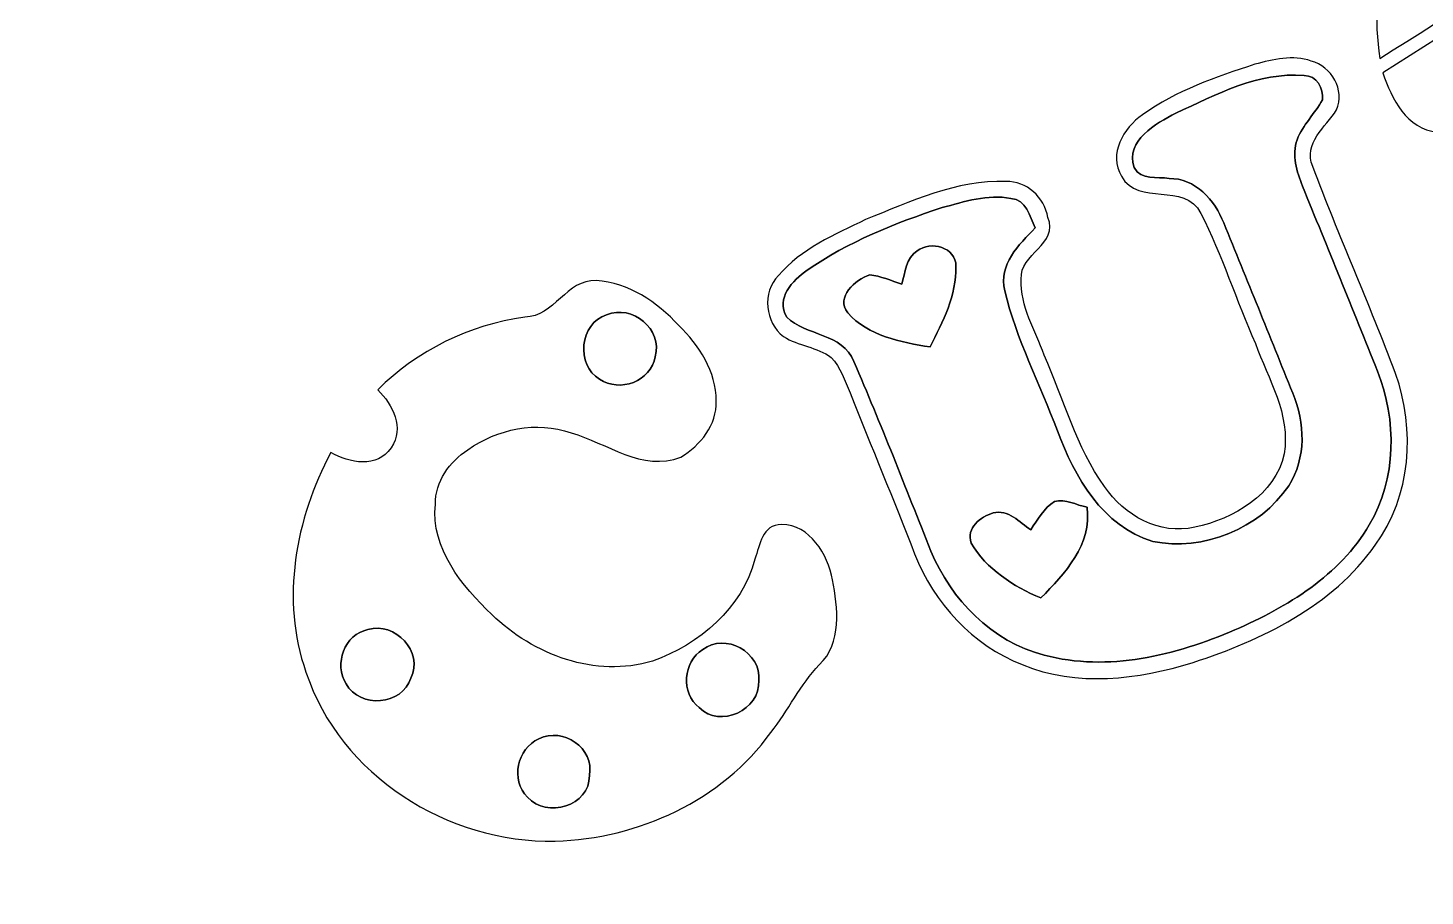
# Model space of a CAD drawing. Header units: centimetres. Extents: x -9.7 to 9.7, y -20.5 to 20.6.
# Drawn here: x -4.03 to 3.19, y -14.55 to -10.07 of the extents above; entities that cross this region are included whole.
import ezdxf

# ---------------------------------------------------------------- set-up
doc = ezdxf.new("R2010")
doc.units = ezdxf.units.CM
doc.header["$MEASUREMENT"] = 0
doc.layers.add('Camada 1', color=7, linetype='Continuous')

msp = doc.modelspace()

# ---------------------------------------------------------------- linework, layer by layer
at = {"layer": 'Camada 1'}
for points, knots in [([(4.41888, -8.90023), (4.52084, -8.84025), (4.59563, -8.74182), (4.70217, -8.68927), (4.70217, -8.68927), (4.87186, -8.6547), (5.03624, -8.72912), (5.17525, -8.81979), (5.17525, -8.81979), (4.43512, -9.28722), (3.69746, -9.75854), (2.95592, -10.22385), (2.95592, -10.22385), (2.9284, -10.02805), (2.92276, -9.80756), (3.0427, -9.6393), (3.0427, -9.6393), (3.07693, -9.5832), (3.14466, -9.56839), (3.2018, -9.54758), (3.2018, -9.54758), (3.39478, -9.48796), (3.56763, -9.38106), (3.74261, -9.28263), (3.74261, -9.28263), (3.96875, -9.15634), (4.19734, -9.03393), (4.41888, -8.90023)], [0, 0, 0, 0, 0.125, 0.125, 0.125, 0.125, 0.25, 0.25, 0.25, 0.25, 0.375, 0.375, 0.375, 0.375, 0.5, 0.5, 0.5, 0.5, 0.625, 0.625, 0.625, 0.625, 0.75, 0.75, 0.75, 0.75, 1, 1, 1, 1]), ([(2.9718, -10.29864), (3.72285, -9.81674), (4.48098, -9.34578), (5.23239, -8.86424), (5.23239, -8.86424), (5.34353, -8.97431), (5.46381, -9.10907), (5.45889, -9.27559), (5.45889, -9.27559), (5.45287, -9.41987), (5.31388, -9.51547), (5.183, -9.5391), (5.183, -9.5391), (4.99745, -9.54475), (4.87398, -9.36625), (4.69688, -9.35073), (4.69688, -9.35073), (4.58576, -9.3472), (4.57588, -9.48548), (4.62033, -9.55886), (4.62033, -9.55886), (4.71204, -9.7342), (4.81717, -9.90247), (4.90855, -10.07816), (4.90855, -10.07816), (4.63832, -10.23196), (4.36068, -10.37237), (4.09187, -10.52936), (4.09187, -10.52936), (3.96098, -10.31628), (3.89254, -10.05662), (3.69181, -9.894), (3.69181, -9.894), (3.53377, -9.97832), (3.57716, -10.17658), (3.54012, -10.32298), (3.54012, -10.32298), (3.51895, -10.46409), (3.41136, -10.61614), (3.25366, -10.60484), (3.25366, -10.60484), (3.09562, -10.58898), (3.0159, -10.43269), (2.9718, -10.29864)], [0, 0, 0, 0, 0.0833333, 0.0833333, 0.0833333, 0.0833333, 0.1666667, 0.1666667, 0.1666667, 0.1666667, 0.25, 0.25, 0.25, 0.25, 0.3333333, 0.3333333, 0.3333333, 0.3333333, 0.4166667, 0.4166667, 0.4166667, 0.4166667, 0.5, 0.5, 0.5, 0.5, 0.5833333, 0.5833333, 0.5833333, 0.5833333, 0.6666667, 0.6666667, 0.6666667, 0.6666667, 0.75, 0.75, 0.75, 0.75, 0.8333333, 0.8333333, 0.8333333, 0.8333333, 1, 1, 1, 1]), ([(2.30998, -10.25418), (2.40417, -10.2295), (2.50613, -10.20268), (2.60173, -10.23761), (2.60173, -10.23761), (2.70474, -10.26548), (2.77777, -10.38754), (2.7319, -10.48948), (2.7319, -10.48948), (2.67794, -10.57945), (2.55729, -10.6627), (2.6095, -10.78194), (2.6095, -10.78194), (2.74355, -11.14212), (2.9023, -11.49314), (3.03742, -11.85298), (3.03742, -11.85298), (3.14147, -12.14332), (3.11714, -12.48692), (2.93229, -12.74022), (2.93229, -12.74022), (2.71039, -13.05489), (2.34738, -13.23057), (1.99073, -13.34628), (1.99073, -13.34628), (1.70709, -13.43625), (1.38888, -13.47328), (1.10701, -13.35792), (1.10701, -13.35792), (0.85195, -13.25667), (0.65017, -13.04008), (0.55138, -12.78573), (0.55138, -12.78573), (0.4445, -12.50667), (0.32702, -12.23151), (0.21766, -11.95317), (0.21766, -11.95317), (0.19049, -11.88931), (0.16862, -11.82051), (0.12064, -11.76937), (0.12064, -11.76937), (0.04692, -11.71575), (-0.04974, -11.7101), (-0.12629, -11.66176), (-0.12629, -11.66176), (-0.22294, -11.5898), (-0.23847, -11.43246), (-0.15275, -11.34638), (-0.15275, -11.34638), (-0.03527, -11.20846), (0.13757, -11.13472), (0.29774, -11.05746), (0.29774, -11.05746), (0.52882, -10.96291), (0.76799, -10.85215), (1.02305, -10.85956), (1.02305, -10.85956), (1.13205, -10.85814), (1.22096, -10.94069), (1.24001, -11.04652), (1.24001, -11.04652), (1.30033, -11.1834), (1.09078, -11.23526), (1.10277, -11.36438), (1.10277, -11.36438), (1.09536, -11.50584), (1.17474, -11.63002), (1.22166, -11.75843), (1.22166, -11.75843), (1.32186, -11.98562), (1.38677, -12.23291), (1.53282, -12.43717), (1.53282, -12.43717), (1.63442, -12.58605), (1.8168, -12.68942), (1.99989, -12.64742), (1.99989, -12.64742), (2.19816, -12.60439), (2.41652, -12.48268), (2.46097, -12.26819), (2.46097, -12.26819), (2.4959, -12.06394), (2.37912, -11.88191), (2.31281, -11.69775), (2.31281, -11.69775), (2.21438, -11.4755), (2.14066, -11.24126), (2.03059, -11.02501), (2.03059, -11.02501), (1.94592, -10.85849), (1.70744, -10.98973), (1.62065, -10.83344), (1.62065, -10.83344), (1.55187, -10.71915), (1.63089, -10.58228), (1.72895, -10.51524), (1.72895, -10.51524), (1.90324, -10.39106), (2.10855, -10.3198), (2.30998, -10.25418)], [0, 0, 0, 0, 0.0384615, 0.0384615, 0.0384615, 0.0384615, 0.0769231, 0.0769231, 0.0769231, 0.0769231, 0.1153846, 0.1153846, 0.1153846, 0.1153846, 0.1538462, 0.1538462, 0.1538462, 0.1538462, 0.1923077, 0.1923077, 0.1923077, 0.1923077, 0.2307692, 0.2307692, 0.2307692, 0.2307692, 0.2692308, 0.2692308, 0.2692308, 0.2692308, 0.3076923, 0.3076923, 0.3076923, 0.3076923, 0.3461538, 0.3461538, 0.3461538, 0.3461538, 0.3846154, 0.3846154, 0.3846154, 0.3846154, 0.4230769, 0.4230769, 0.4230769, 0.4230769, 0.4615385, 0.4615385, 0.4615385, 0.4615385, 0.5, 0.5, 0.5, 0.5, 0.5384615, 0.5384615, 0.5384615, 0.5384615, 0.5769231, 0.5769231, 0.5769231, 0.5769231, 0.6153846, 0.6153846, 0.6153846, 0.6153846, 0.6538462, 0.6538462, 0.6538462, 0.6538462, 0.6923077, 0.6923077, 0.6923077, 0.6923077, 0.7307692, 0.7307692, 0.7307692, 0.7307692, 0.7692308, 0.7692308, 0.7692308, 0.7692308, 0.8076923, 0.8076923, 0.8076923, 0.8076923, 0.8461538, 0.8461538, 0.8461538, 0.8461538, 0.8846154, 0.8846154, 0.8846154, 0.8846154, 0.9230769, 0.9230769, 0.9230769, 0.9230769, 1, 1, 1, 1]), ([(1.90146, -10.50678), (1.90146, -10.50678), (1.90146, -10.50678), (1.90146, -10.50678), (1.90146, -10.50678), (1.79775, -10.56216), (1.64041, -10.64577), (1.68592, -10.7883), (1.68592, -10.7883), (1.72191, -10.85568), (1.8041, -10.8338), (1.86655, -10.84474), (1.86655, -10.84474), (2.00201, -10.84192), (2.10361, -10.95691), (2.14911, -11.07439), (2.14911, -11.07439), (2.26905, -11.36721), (2.38724, -11.66071), (2.50577, -11.95387), (2.50577, -11.95387), (2.57069, -12.10627), (2.57562, -12.28936), (2.48496, -12.43295), (2.48496, -12.43295), (2.33539, -12.65519), (2.04399, -12.77408), (1.78187, -12.72046), (1.78187, -12.72046), (1.52259, -12.64391), (1.37829, -12.38637), (1.28905, -12.14966), (1.28905, -12.14966), (1.20085, -11.90695), (1.07597, -11.67659), (1.01706, -11.42471), (1.01706, -11.42471), (0.9839, -11.28994), (1.09007, -11.18622), (1.1751, -11.0998), (1.1751, -11.0998), (1.14618, -11.04018), (1.12818, -10.95375), (1.04846, -10.94739), (1.04846, -10.94739), (0.9285, -10.92553), (0.80785, -10.96398), (0.69356, -10.99538), (0.69356, -10.99538), (0.44979, -11.07546), (0.20708, -11.17177), (-0.00458, -11.31887), (-0.00458, -11.31887), (-0.07937, -11.37179), (-0.16791, -11.46386), (-0.11007, -11.56088), (-0.11007, -11.56088), (-0.01093, -11.66071), (0.17885, -11.64166), (0.23707, -11.79089), (0.23707, -11.79089), (0.37747, -12.11403), (0.50446, -12.44318), (0.63534, -12.77055), (0.63534, -12.77055), (0.74012, -13.02244), (0.95144, -13.23939), (1.22061, -13.30854), (1.22061, -13.30854), (1.55151, -13.39744), (1.90005, -13.30888), (2.20732, -13.17837), (2.20732, -13.17837), (2.47685, -13.05913), (2.74954, -12.89755), (2.90125, -12.63543), (2.90125, -12.63543), (3.04375, -12.39697), (3.04375, -12.09428), (2.94428, -11.83993), (2.94428, -11.83993), (2.81586, -11.52102), (2.68605, -11.20281), (2.55658, -10.88424), (2.55658, -10.88424), (2.52589, -10.80876), (2.50119, -10.72409), (2.52801, -10.64401), (2.52801, -10.64401), (2.55869, -10.56745), (2.61972, -10.50924), (2.65888, -10.43798), (2.65888, -10.43798), (2.667, -10.37907), (2.6289, -10.31134), (2.56433, -10.31239), (2.56433, -10.31239), (2.32762, -10.29334), (2.1096, -10.41047), (1.90146, -10.50678)], [0, 0, 0, 0, 0.0384615, 0.0384615, 0.0384615, 0.0384615, 0.0769231, 0.0769231, 0.0769231, 0.0769231, 0.1153846, 0.1153846, 0.1153846, 0.1153846, 0.1538462, 0.1538462, 0.1538462, 0.1538462, 0.1923077, 0.1923077, 0.1923077, 0.1923077, 0.2307692, 0.2307692, 0.2307692, 0.2307692, 0.2692308, 0.2692308, 0.2692308, 0.2692308, 0.3076923, 0.3076923, 0.3076923, 0.3076923, 0.3461538, 0.3461538, 0.3461538, 0.3461538, 0.3846154, 0.3846154, 0.3846154, 0.3846154, 0.4230769, 0.4230769, 0.4230769, 0.4230769, 0.4615385, 0.4615385, 0.4615385, 0.4615385, 0.5, 0.5, 0.5, 0.5, 0.5384615, 0.5384615, 0.5384615, 0.5384615, 0.5769231, 0.5769231, 0.5769231, 0.5769231, 0.6153846, 0.6153846, 0.6153846, 0.6153846, 0.6538462, 0.6538462, 0.6538462, 0.6538462, 0.6923077, 0.6923077, 0.6923077, 0.6923077, 0.7307692, 0.7307692, 0.7307692, 0.7307692, 0.7692308, 0.7692308, 0.7692308, 0.7692308, 0.8076923, 0.8076923, 0.8076923, 0.8076923, 0.8461538, 0.8461538, 0.8461538, 0.8461538, 0.8846154, 0.8846154, 0.8846154, 0.8846154, 0.9230769, 0.9230769, 0.9230769, 0.9230769, 1, 1, 1, 1]), ([(-5.51814, -11.27337), (-5.27049, -11.14354), (-4.95087, -11.15447), (-4.72157, -11.31958), (-4.72157, -11.31958), (-4.49896, -11.46986), (-4.37515, -11.72845), (-4.32788, -11.98667), (-4.32788, -11.98667), (-4.27177, -12.34968), (-4.3374, -12.72151), (-4.46722, -13.0623), (-4.46722, -13.0623), (-4.65067, -13.55302), (-4.94312, -13.99611), (-5.27649, -14.39757), (-5.27649, -14.39757), (-4.7431, -14.581), (-4.31236, -14.99763), (-4.06752, -15.50105), (-4.06752, -15.50105), (-3.95605, -15.74446), (-3.81387, -16.00412), (-3.86891, -16.2814), (-3.86891, -16.2814), (-3.94017, -16.61337), (-4.20158, -16.86243), (-4.47462, -17.04304), (-4.47462, -17.04304), (-4.71735, -17.20003), (-4.98474, -17.31751), (-5.26133, -17.40076), (-5.26133, -17.40076), (-5.12409, -17.44132), (-4.98157, -17.5327), (-4.95335, -17.68333), (-4.95335, -17.68333), (-4.94242, -17.92498), (-4.7893, -18.12536), (-4.7392, -18.35855), (-4.7392, -18.35855), (-4.58505, -18.28095), (-4.40372, -18.20862), (-4.23157, -18.27354), (-4.23157, -18.27354), (-3.97756, -18.36844), (-3.8481, -18.63619), (-3.78071, -18.88208), (-3.78071, -18.88208), (-3.68194, -19.21581), (-3.8615, -19.55694), (-4.0841, -19.79753), (-4.0841, -19.79753), (-4.15113, -19.85785), (-4.17442, -19.94782), (-4.18217, -20.03531), (-4.18217, -20.03531), (-4.16913, -20.09634), (-4.10632, -20.12138), (-4.06223, -20.15737), (-4.06223, -20.15737), (-4.01954, -20.11398), (-3.97862, -20.06917), (-3.93876, -20.02401), (-3.93876, -20.02401), (-3.89149, -20.10409), (-3.84457, -20.23251), (-3.94616, -20.29283), (-3.94616, -20.29283), (-4.09397, -20.37537), (-4.27319, -20.36056), (-4.43688, -20.37467), (-4.43688, -20.37467), (-4.39525, -20.31929), (-4.31729, -20.26425), (-4.34657, -20.18558), (-4.34657, -20.18558), (-4.35468, -20.07022), (-4.54235, -20.07164), (-4.55789, -20.18454), (-4.55789, -20.18454), (-4.58752, -20.26849), (-4.50708, -20.32141), (-4.45523, -20.37221), (-4.45523, -20.37221), (-4.64043, -20.36304), (-4.82669, -20.37856), (-5.01049, -20.3475), (-5.01049, -20.3475), (-5.10258, -20.3334), (-5.21158, -20.31505), (-5.26345, -20.22722), (-5.26345, -20.22722), (-5.27543, -20.181), (-5.26661, -20.13303), (-5.26696, -20.08681), (-5.26696, -20.08681), (-5.63597, -20.2632), (-6.05367, -20.29001), (-6.45617, -20.30341), (-6.45617, -20.30341), (-6.81107, -20.29741), (-7.17337, -20.27307), (-7.50817, -20.14643), (-7.50817, -20.14643), (-7.5004, -20.19158), (-7.49547, -20.23745), (-7.4937, -20.28401), (-7.4937, -20.28401), (-7.54627, -20.38032), (-7.66655, -20.39761), (-7.76498, -20.41489), (-7.76498, -20.41489), (-8.07191, -20.45229), (-8.38376, -20.45299), (-8.69173, -20.42407), (-8.69173, -20.42407), (-8.80004, -20.4096), (-8.95526, -20.38173), (-8.9722, -20.24978), (-8.9722, -20.24978), (-8.95103, -20.10762), (-8.80956, -20.04201), (-8.69597, -19.98345), (-8.69597, -19.98345), (-9.03922, -19.79824), (-9.23395, -19.36537), (-9.12424, -18.98826), (-9.12424, -18.98826), (-9.05228, -18.73778), (-8.91857, -18.46014), (-8.65399, -18.37124), (-8.65399, -18.37124), (-8.49418, -18.31974), (-8.33119, -18.38888), (-8.19079, -18.46262), (-8.19079, -18.46262), (-8.13787, -18.23861), (-8.02816, -18.0361), (-7.92903, -17.83079), (-7.92903, -17.83079), (-7.89939, -17.65618), (-7.84506, -17.47273), (-7.69196, -17.36689), (-7.69196, -17.36689), (-8.0973, -17.24025), (-8.49241, -17.0367), (-8.78381, -16.72166), (-8.78381, -16.72166), (-8.9722, -16.51423), (-9.08861, -16.20519), (-8.97184, -15.93427), (-8.97184, -15.93427), (-8.7002, -15.28655), (-8.19502, -14.72706), (-7.54944, -14.43848), (-7.54944, -14.43848), (-7.91527, -14.03914), (-8.2236, -13.57841), (-8.40316, -13.06476), (-8.40316, -13.06476), (-8.52416, -12.71269), (-8.57532, -12.32923), (-8.50053, -11.96199), (-8.50053, -11.96199), (-8.43808, -11.67835), (-8.27087, -11.38485), (-7.98124, -11.28818), (-7.98124, -11.28818), (-7.7357, -11.20422), (-7.47041, -11.31746), (-7.29543, -11.49314), (-7.29543, -11.49314), (-6.97301, -11.81064), (-6.8213, -12.25408), (-6.71724, -12.68411), (-6.71724, -12.68411), (-6.59729, -13.18823), (-6.55708, -13.70787), (-6.5525, -14.22471), (-6.5525, -14.22471), (-6.46253, -14.22471), (-6.37258, -14.22541), (-6.28227, -14.22822), (-6.28227, -14.22822), (-6.37399, -13.53996), (-6.41173, -12.82135), (-6.19195, -12.15248), (-6.19195, -12.15248), (-6.07165, -11.79936), (-5.86351, -11.44481), (-5.51814, -11.27337)], [0, 0, 0, 0, 0.0204082, 0.0204082, 0.0204082, 0.0204082, 0.0408163, 0.0408163, 0.0408163, 0.0408163, 0.0612245, 0.0612245, 0.0612245, 0.0612245, 0.0816327, 0.0816327, 0.0816327, 0.0816327, 0.1020408, 0.1020408, 0.1020408, 0.1020408, 0.122449, 0.122449, 0.122449, 0.122449, 0.1428571, 0.1428571, 0.1428571, 0.1428571, 0.1632653, 0.1632653, 0.1632653, 0.1632653, 0.1836735, 0.1836735, 0.1836735, 0.1836735, 0.2040816, 0.2040816, 0.2040816, 0.2040816, 0.2244898, 0.2244898, 0.2244898, 0.2244898, 0.244898, 0.244898, 0.244898, 0.244898, 0.2653061, 0.2653061, 0.2653061, 0.2653061, 0.2857143, 0.2857143, 0.2857143, 0.2857143, 0.3061224, 0.3061224, 0.3061224, 0.3061224, 0.3265306, 0.3265306, 0.3265306, 0.3265306, 0.3469388, 0.3469388, 0.3469388, 0.3469388, 0.3673469, 0.3673469, 0.3673469, 0.3673469, 0.3877551, 0.3877551, 0.3877551, 0.3877551, 0.4081633, 0.4081633, 0.4081633, 0.4081633, 0.4285714, 0.4285714, 0.4285714, 0.4285714, 0.4489796, 0.4489796, 0.4489796, 0.4489796, 0.4693878, 0.4693878, 0.4693878, 0.4693878, 0.4897959, 0.4897959, 0.4897959, 0.4897959, 0.5102041, 0.5102041, 0.5102041, 0.5102041, 0.5306122, 0.5306122, 0.5306122, 0.5306122, 0.5510204, 0.5510204, 0.5510204, 0.5510204, 0.5714286, 0.5714286, 0.5714286, 0.5714286, 0.5918367, 0.5918367, 0.5918367, 0.5918367, 0.6122449, 0.6122449, 0.6122449, 0.6122449, 0.6326531, 0.6326531, 0.6326531, 0.6326531, 0.6530612, 0.6530612, 0.6530612, 0.6530612, 0.6734694, 0.6734694, 0.6734694, 0.6734694, 0.6938776, 0.6938776, 0.6938776, 0.6938776, 0.7142857, 0.7142857, 0.7142857, 0.7142857, 0.7346939, 0.7346939, 0.7346939, 0.7346939, 0.755102, 0.755102, 0.755102, 0.755102, 0.7755102, 0.7755102, 0.7755102, 0.7755102, 0.7959184, 0.7959184, 0.7959184, 0.7959184, 0.8163265, 0.8163265, 0.8163265, 0.8163265, 0.8367347, 0.8367347, 0.8367347, 0.8367347, 0.8571429, 0.8571429, 0.8571429, 0.8571429, 0.877551, 0.877551, 0.877551, 0.877551, 0.8979592, 0.8979592, 0.8979592, 0.8979592, 0.9183673, 0.9183673, 0.9183673, 0.9183673, 0.9387755, 0.9387755, 0.9387755, 0.9387755, 0.9591837, 0.9591837, 0.9591837, 0.9591837, 1, 1, 1, 1]), ([(0.56479, -11.21867), (0.63253, -11.16365), (0.76729, -11.20069), (0.76446, -11.29875), (0.76446, -11.29875), (0.76834, -11.44763), (0.69778, -11.58592), (0.63112, -11.71504), (0.63112, -11.71504), (0.48048, -11.69212), (0.31114, -11.65825), (0.20567, -11.53971), (0.20567, -11.53971), (0.14005, -11.4575), (0.24553, -11.36826), (0.31925, -11.34215), (0.31925, -11.34215), (0.37641, -11.34991), (0.43003, -11.37214), (0.48472, -11.39084), (0.48472, -11.39084), (0.50341, -11.33086), (0.50623, -11.25573), (0.56479, -11.21867)], [0, 0, 0, 0, 0.1428571, 0.1428571, 0.1428571, 0.1428571, 0.2857143, 0.2857143, 0.2857143, 0.2857143, 0.4285714, 0.4285714, 0.4285714, 0.4285714, 0.5714286, 0.5714286, 0.5714286, 0.5714286, 0.7142857, 0.7142857, 0.7142857, 0.7142857, 1, 1, 1, 1]), ([(-1.46437, -11.56124), (-1.30915, -11.56017), (-1.24953, -11.36438), (-1.09466, -11.3725), (-1.09466, -11.3725), (-0.92638, -11.38237), (-0.77964, -11.48396), (-0.66781, -11.60392), (-0.66781, -11.60392), (-0.56268, -11.70693), (-0.47342, -11.84239), (-0.47412, -11.99479), (-0.47412, -11.99479), (-0.46989, -12.11686), (-0.55562, -12.2248), (-0.65651, -12.28443), (-0.65651, -12.28443), (-0.85689, -12.36345), (-1.03893, -12.21105), (-1.22449, -12.15989), (-1.22449, -12.15989), (-1.40334, -12.09533), (-1.60479, -12.14049), (-1.75789, -12.24667), (-1.75789, -12.24667), (-1.85242, -12.30841), (-1.92758, -12.41178), (-1.9258, -12.52889), (-1.9258, -12.52889), (-1.95014, -12.7582), (-1.78822, -12.95047), (-1.63405, -13.09933), (-1.63405, -13.09933), (-1.41817, -13.30713), (-1.09926, -13.42918), (-0.80291, -13.33923), (-0.80291, -13.33923), (-0.56232, -13.25386), (-0.34042, -13.06617), (-0.27445, -12.81182), (-0.27445, -12.81182), (-0.2487, -12.73951), (-0.236, -12.63297), (-0.13723, -12.63402), (-0.13723, -12.63402), (0.01164, -12.63368), (0.1023, -12.78819), (0.127, -12.91943), (0.127, -12.91943), (0.1538, -13.06371), (0.1778, -13.2468), (0.05856, -13.35829), (0.05856, -13.35829), (-0.04127, -13.46234), (-0.1023, -13.595), (-0.1912, -13.70787), (-0.1912, -13.70787), (-0.44414, -14.06065), (-0.87806, -14.25787), (-1.30632, -14.26986), (-1.30632, -14.26986), (-1.86055, -14.28255), (-2.41969, -13.93084), (-2.59503, -13.39603), (-2.59503, -13.39603), (-2.72696, -13.02103), (-2.64971, -12.60474), (-2.46661, -12.26114), (-2.46661, -12.26114), (-2.37101, -12.31618), (-2.22637, -12.34475), (-2.15511, -12.23644), (-2.15511, -12.23644), (-2.0835, -12.13414), (-2.14595, -12.01384), (-2.22391, -11.93729), (-2.22391, -11.93729), (-2.01894, -11.73268), (-1.75048, -11.60215), (-1.46437, -11.56124)], [0, 0, 0, 0, 0.047619, 0.047619, 0.047619, 0.047619, 0.0952381, 0.0952381, 0.0952381, 0.0952381, 0.1428571, 0.1428571, 0.1428571, 0.1428571, 0.1904762, 0.1904762, 0.1904762, 0.1904762, 0.2380952, 0.2380952, 0.2380952, 0.2380952, 0.2857143, 0.2857143, 0.2857143, 0.2857143, 0.3333333, 0.3333333, 0.3333333, 0.3333333, 0.3809524, 0.3809524, 0.3809524, 0.3809524, 0.4285714, 0.4285714, 0.4285714, 0.4285714, 0.4761905, 0.4761905, 0.4761905, 0.4761905, 0.5238095, 0.5238095, 0.5238095, 0.5238095, 0.5714286, 0.5714286, 0.5714286, 0.5714286, 0.6190476, 0.6190476, 0.6190476, 0.6190476, 0.6666667, 0.6666667, 0.6666667, 0.6666667, 0.7142857, 0.7142857, 0.7142857, 0.7142857, 0.7619048, 0.7619048, 0.7619048, 0.7619048, 0.8095238, 0.8095238, 0.8095238, 0.8095238, 0.8571429, 0.8571429, 0.8571429, 0.8571429, 0.9047619, 0.9047619, 0.9047619, 0.9047619, 1, 1, 1, 1]), ([(-1.0414, -11.5503), (-1.0414, -11.5503), (-1.0414, -11.5503), (-1.0414, -11.5503), (-1.0414, -11.5503), (-1.18039, -11.59087), (-1.20085, -11.81064), (-1.07738, -11.88154), (-1.07738, -11.88154), (-0.97401, -11.95387), (-0.81068, -11.89284), (-0.78987, -11.76584), (-0.78987, -11.76584), (-0.74999, -11.62368), (-0.90735, -11.49278), (-1.0414, -11.5503)], [0, 0, 0, 0, 0.2, 0.2, 0.2, 0.2, 0.4, 0.4, 0.4, 0.4, 0.6, 0.6, 0.6, 0.6, 1, 1, 1, 1]), ([(1.15181, -12.66119), (1.18674, -12.60756), (1.2199, -12.54972), (1.27387, -12.51374), (1.27387, -12.51374), (1.33139, -12.49856), (1.38711, -12.53277), (1.44251, -12.54441), (1.44251, -12.54441), (1.47002, -12.73562), (1.32749, -12.88803), (1.20368, -13.01326), (1.20368, -13.01326), (1.06186, -12.9533), (0.92357, -12.86403), (0.84278, -12.72962), (0.84278, -12.72962), (0.81808, -12.65132), (0.89076, -12.59382), (0.95708, -12.5737), (0.95708, -12.5737), (1.03575, -12.55394), (1.09326, -12.62062), (1.15181, -12.66119)], [0, 0, 0, 0, 0.1428571, 0.1428571, 0.1428571, 0.1428571, 0.2857143, 0.2857143, 0.2857143, 0.2857143, 0.4285714, 0.4285714, 0.4285714, 0.4285714, 0.5714286, 0.5714286, 0.5714286, 0.5714286, 0.7142857, 0.7142857, 0.7142857, 0.7142857, 1, 1, 1, 1]), ([(-2.27471, -13.17695), (-2.27471, -13.17695), (-2.27471, -13.17695), (-2.27471, -13.17695), (-2.27471, -13.17695), (-2.39535, -13.19988), (-2.45215, -13.35651), (-2.38724, -13.45706), (-2.38724, -13.45706), (-2.31846, -13.58511), (-2.0962, -13.56995), (-2.05246, -13.42707), (-2.05246, -13.42707), (-1.98613, -13.29055), (-2.13359, -13.1339), (-2.27471, -13.17695)], [0, 0, 0, 0, 0.2, 0.2, 0.2, 0.2, 0.4, 0.4, 0.4, 0.4, 0.6, 0.6, 0.6, 0.6, 1, 1, 1, 1]), ([(-0.54397, -13.27925), (-0.54397, -13.27925), (-0.54397, -13.27925), (-0.54397, -13.27925), (-0.54397, -13.27925), (-0.64523, -13.34487), (-0.66004, -13.50468), (-0.56161, -13.57982), (-0.56161, -13.57982), (-0.45614, -13.69024), (-0.24411, -13.59076), (-0.25435, -13.44048), (-0.25435, -13.44048), (-0.23777, -13.29372), (-0.43003, -13.19106), (-0.54397, -13.27925)], [0, 0, 0, 0, 0.2, 0.2, 0.2, 0.2, 0.4, 0.4, 0.4, 0.4, 0.6, 0.6, 0.6, 0.6, 1, 1, 1, 1]), ([(-1.391, -13.74069), (-1.391, -13.74069), (-1.391, -13.74069), (-1.391, -13.74069), (-1.391, -13.74069), (-1.50318, -13.79255), (-1.53952, -13.95377), (-1.44921, -14.04267), (-1.44921, -14.04267), (-1.35149, -14.15555), (-1.12676, -14.08888), (-1.12994, -13.93155), (-1.12994, -13.93155), (-1.10172, -13.78795), (-1.26576, -13.68036), (-1.391, -13.74069)], [0, 0, 0, 0, 0.2, 0.2, 0.2, 0.2, 0.4, 0.4, 0.4, 0.4, 0.6, 0.6, 0.6, 0.6, 1, 1, 1, 1]), ([(-7.10352, -14.38168), (-7.10352, -14.38168), (-7.10352, -14.38168), (-7.10352, -14.38168), (-7.10352, -14.38168), (-7.79955, -14.53761), (-8.38941, -15.02657), (-8.73442, -15.64286), (-8.73442, -15.64286), (-8.84201, -15.84113), (-8.98137, -16.05808), (-8.92315, -16.29445), (-8.92315, -16.29445), (-8.85119, -16.60207), (-8.59296, -16.81373), (-8.3446, -16.98449), (-8.3446, -16.98449), (-8.40281, -16.83985), (-8.39893, -16.66521), (-8.29063, -16.54493), (-8.29063, -16.54493), (-8.14211, -16.353), (-7.80732, -16.35936), (-7.66797, -16.55903), (-7.66797, -16.55903), (-7.55473, -16.69767), (-7.5625, -16.9164), (-7.67891, -17.05115), (-7.67891, -17.05115), (-7.74135, -17.12877), (-7.83836, -17.16334), (-7.9255, -17.20461), (-7.9255, -17.20461), (-7.33743, -17.42617), (-6.70136, -17.54928), (-6.07306, -17.48013), (-6.07306, -17.48013), (-5.65784, -17.4452), (-5.25322, -17.33055), (-4.86867, -17.17357), (-4.86867, -17.17357), (-4.9918, -17.15628), (-5.12444, -17.12595), (-5.20664, -17.02469), (-5.20664, -17.02469), (-5.33788, -16.87688), (-5.31106, -16.62606), (-5.15408, -16.50717), (-5.15408, -16.50717), (-4.96076, -16.34277), (-4.61539, -16.41544), (-4.52332, -16.65781), (-4.52332, -16.65781), (-4.46687, -16.76929), (-4.51202, -16.89347), (-4.54907, -17.00318), (-4.54907, -17.00318), (-4.30388, -16.82608), (-4.04777, -16.61971), (-3.96451, -16.31492), (-3.96451, -16.31492), (-3.88231, -16.0602), (-4.0199, -15.8115), (-4.11938, -15.58395), (-4.11938, -15.58395), (-4.35645, -15.07137), (-4.78825, -14.64239), (-5.33047, -14.46564), (-5.33047, -14.46564), (-5.89915, -14.28291), (-6.52039, -14.25292), (-7.10352, -14.38168)], [0, 0, 0, 0, 0.0526316, 0.0526316, 0.0526316, 0.0526316, 0.1052632, 0.1052632, 0.1052632, 0.1052632, 0.1578947, 0.1578947, 0.1578947, 0.1578947, 0.2105263, 0.2105263, 0.2105263, 0.2105263, 0.2631579, 0.2631579, 0.2631579, 0.2631579, 0.3157895, 0.3157895, 0.3157895, 0.3157895, 0.3684211, 0.3684211, 0.3684211, 0.3684211, 0.4210526, 0.4210526, 0.4210526, 0.4210526, 0.4736842, 0.4736842, 0.4736842, 0.4736842, 0.5263158, 0.5263158, 0.5263158, 0.5263158, 0.5789474, 0.5789474, 0.5789474, 0.5789474, 0.6315789, 0.6315789, 0.6315789, 0.6315789, 0.6842105, 0.6842105, 0.6842105, 0.6842105, 0.7368421, 0.7368421, 0.7368421, 0.7368421, 0.7894737, 0.7894737, 0.7894737, 0.7894737, 0.8421053, 0.8421053, 0.8421053, 0.8421053, 0.8947368, 0.8947368, 0.8947368, 0.8947368, 1, 1, 1, 1])]:
    msp.add_open_spline(points, degree=3, knots=knots, dxfattribs=at)
at = {"layer": 'Camada 1', "color": 7}
for points, knots in [([(1.90146, -10.50678), (2.1096, -10.41047), (2.32762, -10.29334), (2.56433, -10.31239), (2.56433, -10.31239), (2.6289, -10.31134), (2.667, -10.37907), (2.65888, -10.43798), (2.65888, -10.43798), (2.61972, -10.50924), (2.55869, -10.56745), (2.52801, -10.64401), (2.52801, -10.64401), (2.50119, -10.72409), (2.52589, -10.80876), (2.55658, -10.88424), (2.55658, -10.88424), (2.68605, -11.20281), (2.81586, -11.52102), (2.94428, -11.83993), (2.94428, -11.83993), (3.04375, -12.09428), (3.04375, -12.39697), (2.90125, -12.63543), (2.90125, -12.63543), (2.74954, -12.89755), (2.47685, -13.05913), (2.20732, -13.17837), (2.20732, -13.17837), (1.90005, -13.30888), (1.55151, -13.39744), (1.22061, -13.30854), (1.22061, -13.30854), (0.95144, -13.23939), (0.74012, -13.02244), (0.63534, -12.77055), (0.63534, -12.77055), (0.50446, -12.44318), (0.37747, -12.11403), (0.23707, -11.79089), (0.23707, -11.79089), (0.17885, -11.64166), (-0.01093, -11.66071), (-0.11007, -11.56088), (-0.11007, -11.56088), (-0.16791, -11.46386), (-0.07937, -11.37179), (-0.00458, -11.31887), (-0.00458, -11.31887), (0.20708, -11.17177), (0.44979, -11.07546), (0.69356, -10.99538), (0.69356, -10.99538), (0.80785, -10.96398), (0.9285, -10.92553), (1.04846, -10.94739), (1.04846, -10.94739), (1.12818, -10.95375), (1.14618, -11.04018), (1.1751, -11.0998), (1.1751, -11.0998), (1.09007, -11.18622), (0.9839, -11.28994), (1.01706, -11.42471), (1.01706, -11.42471), (1.07597, -11.67659), (1.20085, -11.90695), (1.28905, -12.14966), (1.28905, -12.14966), (1.37829, -12.38637), (1.52259, -12.64391), (1.78187, -12.72046), (1.78187, -12.72046), (2.04399, -12.77408), (2.33539, -12.65519), (2.48496, -12.43295), (2.48496, -12.43295), (2.57562, -12.28936), (2.57069, -12.10627), (2.50577, -11.95387), (2.50577, -11.95387), (2.38724, -11.66071), (2.26905, -11.36721), (2.14911, -11.07439), (2.14911, -11.07439), (2.10361, -10.95691), (2.00201, -10.84192), (1.86655, -10.84474), (1.86655, -10.84474), (1.8041, -10.8338), (1.72191, -10.85568), (1.68592, -10.7883), (1.68592, -10.7883), (1.64041, -10.64577), (1.79775, -10.56216), (1.90146, -10.50678)], [0, 0, 0, 0, 0.04, 0.04, 0.04, 0.04, 0.08, 0.08, 0.08, 0.08, 0.12, 0.12, 0.12, 0.12, 0.16, 0.16, 0.16, 0.16, 0.2, 0.2, 0.2, 0.2, 0.24, 0.24, 0.24, 0.24, 0.28, 0.28, 0.28, 0.28, 0.32, 0.32, 0.32, 0.32, 0.36, 0.36, 0.36, 0.36, 0.4, 0.4, 0.4, 0.4, 0.44, 0.44, 0.44, 0.44, 0.48, 0.48, 0.48, 0.48, 0.52, 0.52, 0.52, 0.52, 0.56, 0.56, 0.56, 0.56, 0.6, 0.6, 0.6, 0.6, 0.64, 0.64, 0.64, 0.64, 0.68, 0.68, 0.68, 0.68, 0.72, 0.72, 0.72, 0.72, 0.76, 0.76, 0.76, 0.76, 0.8, 0.8, 0.8, 0.8, 0.84, 0.84, 0.84, 0.84, 0.88, 0.88, 0.88, 0.88, 0.92, 0.92, 0.92, 0.92, 1, 1, 1, 1]), ([(0.56479, -11.21867), (0.56479, -11.21867), (0.56479, -11.21867), (0.56479, -11.21867), (0.56479, -11.21867), (0.50623, -11.25573), (0.50341, -11.33086), (0.48472, -11.39084), (0.48472, -11.39084), (0.43003, -11.37214), (0.37641, -11.34991), (0.31925, -11.34215), (0.31925, -11.34215), (0.24553, -11.36826), (0.14005, -11.4575), (0.20567, -11.53971), (0.20567, -11.53971), (0.31114, -11.65825), (0.48048, -11.69212), (0.63112, -11.71504), (0.63112, -11.71504), (0.69778, -11.58592), (0.76834, -11.44763), (0.76446, -11.29875), (0.76446, -11.29875), (0.76729, -11.20069), (0.63253, -11.16365), (0.56479, -11.21867)], [0, 0, 0, 0, 0.125, 0.125, 0.125, 0.125, 0.25, 0.25, 0.25, 0.25, 0.375, 0.375, 0.375, 0.375, 0.5, 0.5, 0.5, 0.5, 0.625, 0.625, 0.625, 0.625, 0.75, 0.75, 0.75, 0.75, 1, 1, 1, 1]), ([(-1.0414, -11.5503), (-0.90735, -11.49278), (-0.74999, -11.62368), (-0.78987, -11.76584), (-0.78987, -11.76584), (-0.81068, -11.89284), (-0.97401, -11.95387), (-1.07738, -11.88154), (-1.07738, -11.88154), (-1.20085, -11.81064), (-1.18039, -11.59087), (-1.0414, -11.5503)], [0, 0, 0, 0, 0.25, 0.25, 0.25, 0.25, 0.5, 0.5, 0.5, 0.5, 1, 1, 1, 1]), ([(1.15181, -12.66119), (1.15181, -12.66119), (1.15181, -12.66119), (1.15181, -12.66119), (1.15181, -12.66119), (1.09326, -12.62062), (1.03575, -12.55394), (0.95708, -12.5737), (0.95708, -12.5737), (0.89076, -12.59382), (0.81808, -12.65132), (0.84278, -12.72962), (0.84278, -12.72962), (0.92357, -12.86403), (1.06186, -12.9533), (1.20368, -13.01326), (1.20368, -13.01326), (1.32749, -12.88803), (1.47002, -12.73562), (1.44251, -12.54441), (1.44251, -12.54441), (1.38711, -12.53277), (1.33139, -12.49856), (1.27387, -12.51374), (1.27387, -12.51374), (1.2199, -12.54972), (1.18674, -12.60756), (1.15181, -12.66119)], [0, 0, 0, 0, 0.125, 0.125, 0.125, 0.125, 0.25, 0.25, 0.25, 0.25, 0.375, 0.375, 0.375, 0.375, 0.5, 0.5, 0.5, 0.5, 0.625, 0.625, 0.625, 0.625, 0.75, 0.75, 0.75, 0.75, 1, 1, 1, 1]), ([(-2.27471, -13.17695), (-2.13359, -13.1339), (-1.98613, -13.29055), (-2.05246, -13.42707), (-2.05246, -13.42707), (-2.0962, -13.56995), (-2.31846, -13.58511), (-2.38724, -13.45706), (-2.38724, -13.45706), (-2.45215, -13.35651), (-2.39535, -13.19988), (-2.27471, -13.17695)], [0, 0, 0, 0, 0.25, 0.25, 0.25, 0.25, 0.5, 0.5, 0.5, 0.5, 1, 1, 1, 1]), ([(-0.54397, -13.27925), (-0.43003, -13.19106), (-0.23777, -13.29372), (-0.25435, -13.44048), (-0.25435, -13.44048), (-0.24411, -13.59076), (-0.45614, -13.69024), (-0.56161, -13.57982), (-0.56161, -13.57982), (-0.66004, -13.50468), (-0.64523, -13.34487), (-0.54397, -13.27925)], [0, 0, 0, 0, 0.25, 0.25, 0.25, 0.25, 0.5, 0.5, 0.5, 0.5, 1, 1, 1, 1]), ([(-1.391, -13.74069), (-1.26576, -13.68036), (-1.10172, -13.78795), (-1.12994, -13.93155), (-1.12994, -13.93155), (-1.12676, -14.08888), (-1.35149, -14.15555), (-1.44921, -14.04267), (-1.44921, -14.04267), (-1.53952, -13.95377), (-1.50318, -13.79255), (-1.391, -13.74069)], [0, 0, 0, 0, 0.25, 0.25, 0.25, 0.25, 0.5, 0.5, 0.5, 0.5, 1, 1, 1, 1])]:
    msp.add_open_spline(points, degree=3, knots=knots, dxfattribs=at)

doc.saveas('drawing.dxf')
